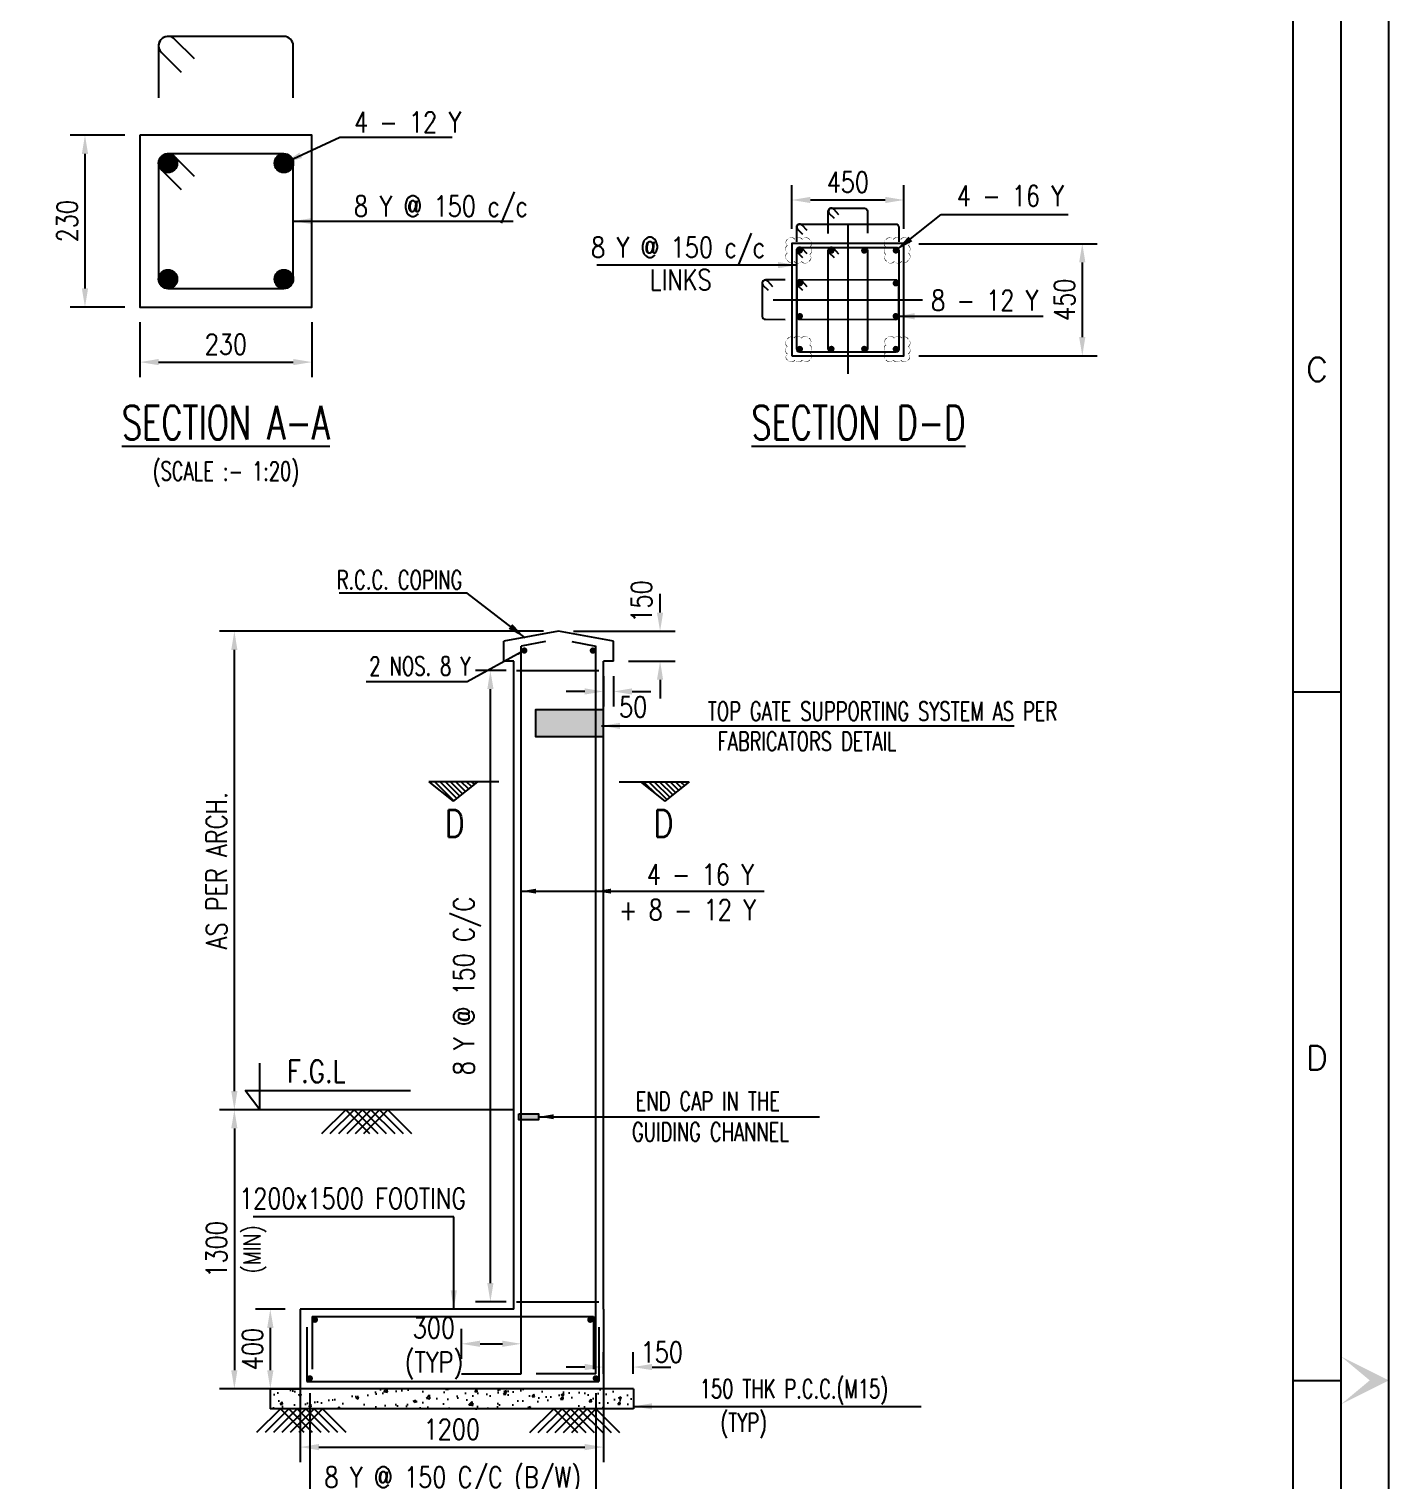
# Model space of a CAD drawing. Extents: x -69352 to 1013721, y -547461 to -186867.
# Drawn here: x 727010 to 745199, y -311894 to -292477 of the extents above; entities that cross this region are included whole.
import ezdxf
from ezdxf.enums import TextEntityAlignment as Align
from ezdxf.lldxf.tags import DXFTag

# ---------------------------------------------------------------- set-up
doc = ezdxf.new("R2010")
doc.units = 0
doc.header["$LTSCALE"] = 500
doc.header["$MEASUREMENT"] = 0
doc.header["$PDMODE"] = 35
doc.header["$PDSIZE"] = -15
doc.layers.get('DEFPOINTS').update_dxf_attribs({"color": 4})
for name, color, linetype in [('COLUMN', 1, 'Continuous'), ('FOOTING', 4, 'Continuous'), ('NO. SECTION', 1, 'Continuous'), ('PCC', 7, 'Continuous'), ('PNA', 10, 'Continuous'), ('S-COLUMN', 1, 'Continuous'), ('S-CONCRET LINE', 4, 'Continuous'), ('S-DIM-1', 5, 'Continuous'), ('S-DIMANTION', 5, 'Continuous'), ('S-LEVEL SECTION', 3, 'Continuous'), ('S-LEVLE PLAN', 3, 'Continuous'), ('S-PCC', 9, 'Continuous'), ('S-REINFORCEMENT', 6, 'Continuous'), ('S-RETAINING WALL', 6, 'Continuous'), ('S-STIRUPS)', 3, 'Continuous'), ('S-TEXT', 2, 'Continuous'), ('S-TEXT-1 @ 1', 4, 'Continuous'), ('S-TITIL', 6, 'Continuous'), ('ST', 6, 'Continuous'), ('TEXT NORMAL', 4, 'Continuous')]:
    doc.layers.add(name, color=color, linetype=linetype)
doc.styles.add('ROMANS', font='simplex.shx', dxfattribs={"width": 0.8, "height": 275})
tags = doc.linetypes.add('CENTER', pattern=[2, 1.25, -0.25, 0.25, -0.25]).pattern_tags.tags
tags[10:11] = [DXFTag(74, 4), DXFTag(75, 0), DXFTag(340, '0'), DXFTag(46, 1.0), DXFTag(50, 0.0), DXFTag(44, 0.0), DXFTag(45, 0.0)]
tags[8:9] = [DXFTag(74, 4), DXFTag(75, 0), DXFTag(340, '0'), DXFTag(46, 1.0), DXFTag(50, 0.0), DXFTag(44, 0.0), DXFTag(45, 0.0)]
tags[6:7] = [DXFTag(74, 4), DXFTag(75, 0), DXFTag(340, '0'), DXFTag(46, 1.0), DXFTag(50, 0.0), DXFTag(44, 0.0), DXFTag(45, 0.0)]
tags[4:5] = [DXFTag(74, 4), DXFTag(75, 0), DXFTag(340, '0'), DXFTag(46, 1.0), DXFTag(50, 0.0), DXFTag(44, 0.0), DXFTag(45, 0.0)]
tags = doc.linetypes.add('HIDDEN', pattern=[0.375, 0.25, -0.125]).pattern_tags.tags
tags[6:7] = [DXFTag(74, 4), DXFTag(75, 0), DXFTag(340, '0'), DXFTag(46, 1.0), DXFTag(50, 0.0), DXFTag(44, 0.0), DXFTag(45, 0.0)]
tags[4:5] = [DXFTag(74, 4), DXFTag(75, 0), DXFTag(340, '0'), DXFTag(46, 1.0), DXFTag(50, 0.0), DXFTag(44, 0.0), DXFTag(45, 0.0)]
doc.dimstyles.new('3-100', dxfattribs={"dimtxt": 250, "dimasz": 250, "dimexe": 150, "dimexo": 60, "dimgap": 75, "dimtad": 1, "dimdec": 0, "dimlfac": 0.333333, "dimzin": 0, "dimdsep": 46, "dimtxsty": 'ROMANS', "dimcen": -300, "dimclrd": 5, "dimclre": 5, "dimclrt": 4, "dimadec": 0, "dimazin": 0, "dimtfac": 1, "dimtdec": 0, "dimtix": 1, "dimtofl": 0, "dimtmove": 2, "dimatfit": 3, "dimfxl": 0, "dimtolj": 1, "dimtzin": 0, "dimarcsym": 0})
doc.dimstyles.new('dim10', dxfattribs={"dimtxt": 250, "dimasz": 250, "dimexe": 200, "dimexo": 200, "dimgap": 100, "dimtad": 1, "dimdec": 0, "dimlfac": 0.1, "dimzin": 0, "dimdsep": 46, "dimtxsty": 'ROMANS', "dimcen": 0, "dimclrd": 5, "dimclre": 5, "dimclrt": 4, "dimadec": 0, "dimazin": 0, "dimtfac": 1, "dimtdec": 0, "dimtix": 1, "dimtofl": 0, "dimtmove": 2, "dimatfit": 3, "dimfxl": 0, "dimtolj": 1, "dimtzin": 0, "dimlwd": -1, "dimlwe": -1, "dimarcsym": 0})
doc.dimstyles.new('dim100', dxfattribs={"dimtxt": 250, "dimasz": 250, "dimexe": 200, "dimexo": 200, "dimgap": 100, "dimtad": 1, "dimdec": 0, "dimzin": 0, "dimdsep": 46, "dimtxsty": 'ROMANS', "dimcen": 0, "dimclrd": 5, "dimclre": 5, "dimclrt": 4, "dimadec": 0, "dimazin": 0, "dimtfac": 1, "dimtdec": 0, "dimtix": 1, "dimtofl": 0, "dimtmove": 2, "dimatfit": 3, "dimfxl": 0, "dimtolj": 1, "dimtzin": 0, "dimlwd": -1, "dimlwe": -1, "dimarcsym": 0})
doc.dimstyles.new('dim25', dxfattribs={"dimtxt": 250, "dimasz": 250, "dimexe": 200, "dimexo": 200, "dimgap": 100, "dimtad": 1, "dimdec": 0, "dimlfac": 0.25, "dimzin": 0, "dimdsep": 46, "dimtxsty": 'ROMANS', "dimcen": 0, "dimclrd": 5, "dimclre": 5, "dimclrt": 4, "dimadec": 0, "dimazin": 0, "dimtfac": 1, "dimtdec": 0, "dimtix": 1, "dimtofl": 0, "dimtmove": 2, "dimatfit": 3, "dimfxl": 0, "dimtolj": 1, "dimtzin": 0, "dimlwd": -1, "dimlwe": -1, "dimarcsym": 0})
doc.dimstyles.new('dim33.33', dxfattribs={"dimtxt": 250, "dimasz": 250, "dimexe": 200, "dimexo": 200, "dimgap": 100, "dimtad": 1, "dimdec": 0, "dimlfac": 0.333331, "dimzin": 0, "dimdsep": 46, "dimtxsty": 'ROMANS', "dimcen": 0, "dimclrd": 5, "dimclre": 5, "dimclrt": 4, "dimadec": 0, "dimazin": 0, "dimtfac": 1, "dimtdec": 0, "dimtix": 1, "dimtofl": 0, "dimtmove": 2, "dimatfit": 3, "dimfxl": 0, "dimtolj": 1, "dimtzin": 0, "dimlwd": -1, "dimlwe": -1, "dimarcsym": 0})
doc.dimstyles.new('INT1', dxfattribs={"dimtxt": 250, "dimasz": 250, "dimexe": 150, "dimexo": 60, "dimgap": 75, "dimtad": 1, "dimdec": 0, "dimzin": 0, "dimdsep": 46, "dimtxsty": 'ROMANS', "dimcen": -250, "dimclrd": 5, "dimclre": 5, "dimclrt": 4, "dimadec": 0, "dimazin": 0, "dimtfac": 1, "dimtdec": 0, "dimtix": 1, "dimtofl": 0, "dimtmove": 2, "dimatfit": 3, "dimfxl": 0, "dimtolj": 1, "dimtzin": 0, "dimarcsym": 0})

# ---------------------------------------------------------------- blocks, each defined once
blk = doc.blocks.new('FOLDER')
at = {"layer": 'PNA'}
for points in [[(-1250, 2500), (0, 0), (0, 1000)], [(1250, 2500), (0, 0), (0, 1000)]]:
    blk.add_solid(points, dxfattribs=at)
blk = doc.blocks.new('SHEET')
at = {"elevation": -8, "flags": 128}
blk.add_lwpolyline([(674017, -125881), (763101, -125881), (763101, -63214), (674017, -63214)], close=True, dxfattribs=at)
at = {"layer": 'PNA'}
for p, q in [((762042, -86820, -8), (762572, -86820, -8)), ((762042, -94421, -8), (762572, -94421, -8))]:
    blk.add_line(p, q, dxfattribs=at)
at = {"layer": 'PNA', "color": 1, "elevation": -8}
for points in [[(675076, -125351), (762572, -125351), (762572, -63743), (675076, -63743)], [(676135, -124822), (762042, -124822), (762042, -64273), (676135, -64273)]]:
    blk.add_lwpolyline(points, close=True, dxfattribs=at)
at = {"layer": 'PNA', "xscale": 0.2118545526379952, "yscale": 0.2118545526379952, "zscale": 0.2118545526379952, "rotation": 90}
blk.add_blockref('FOLDER', (763101, -94421, -8), dxfattribs=at)
at = {"layer": 'PNA', "style": 'ROMANS'}
for s, p in [('C', (762307, -83260, -8)), ('D', (762307, -90861, -8))]:
    blk.add_text(s, height=265, dxfattribs=at).set_placement(p, align=Align.MIDDLE)
blk = doc.blocks.new('*D303')
at = {"layer": 'DEFPOINTS', "color": 0}
for p in [(728493, -293896), (727758, -296196), (728493, -296196)]:
    blk.add_point(p, dxfattribs=at)
at = {"layer": 'S-DIM-1', "color": 5}
for p, q in [((728293, -293896), (727558, -293896)), ((727758, -294146), (727758, -295946)), ((728293, -296196), (727558, -296196))]:
    blk.add_line(p, q, dxfattribs=at)
for points in [[(727800, -294146), (727716, -294146), (727758, -293896)], [(727716, -295946), (727800, -295946), (727758, -296196)]]:
    blk.add_solid(points, dxfattribs=at)
at = {"layer": 'S-DIM-1', "color": 4, "insert": (727520, -295046), "char_height": 275, "attachment_point": 5, "rotation": 90, "style": 'ROMANS'}
blk.add_mtext('\\A1;230', dxfattribs=at)
blk = doc.blocks.new('*D304')
at = {"layer": 'DEFPOINTS', "color": 0}
for p in [(728493, -296196), (730793, -296196), (730793, -296931)]:
    blk.add_point(p, dxfattribs=at)
at = {"layer": 'S-DIM-1', "color": 5}
for p, q in [((728493, -296396), (728493, -297131)), ((730793, -296396), (730793, -297131)), ((728743, -296931), (730543, -296931))]:
    blk.add_line(p, q, dxfattribs=at)
for points in [[(728743, -296889), (728743, -296972), (728493, -296931)], [(730543, -296972), (730543, -296889), (730793, -296931)]]:
    blk.add_solid(points, dxfattribs=at)
at = {"layer": 'S-DIM-1', "color": 4, "insert": (729643, -296693), "char_height": 275, "attachment_point": 5, "style": 'ROMANS'}
blk.add_mtext('\\A1;230', dxfattribs=at)
blk = doc.blocks.new('*D337')
at = {"layer": 'DEFPOINTS', "color": 0}
for p in [(730637, -309597), (730237, -310663), (730637, -310663)]:
    blk.add_point(p, dxfattribs=at)
at = {"layer": 'S-DIMANTION', "color": 5, "ltscale": 0.3}
for p, q in [((730437, -309597), (730037, -309597)), ((730237, -309847), (730237, -310413)), ((730437, -310663), (730037, -310663))]:
    blk.add_line(p, q, dxfattribs=at)
at = {"layer": 'S-DIMANTION', "color": 5}
for points in [[(730279, -309847), (730195, -309847), (730237, -309597)], [(730195, -310413), (730279, -310413), (730237, -310663)]]:
    blk.add_solid(points, dxfattribs=at)
at = {"layer": 'S-DIMANTION', "color": 4, "insert": (729999, -310130), "char_height": 275, "attachment_point": 5, "rotation": 90, "style": 'ROMANS'}
blk.add_mtext('\\A1;400', dxfattribs=at)
blk = doc.blocks.new('*D338')
at = {"layer": 'DEFPOINTS', "color": 0}
for p in [(735092, -310371), (734692, -310663), (735092, -310663)]:
    blk.add_point(p, dxfattribs=at)
at = {"layer": 'S-DIM-1', "color": 5}
for p, q in [((734692, -310463), (734692, -310171)), ((735092, -310463), (735092, -310171)), ((734442, -310371), (734192, -310371)), ((735342, -310371), (735592, -310371))]:
    blk.add_line(p, q, dxfattribs=at)
for points in [[(734442, -310412), (734442, -310329), (734692, -310371)], [(735342, -310329), (735342, -310412), (735092, -310371)]]:
    blk.add_solid(points, dxfattribs=at)
at = {"layer": 'S-DIM-1', "color": 4, "insert": (735473, -310173), "char_height": 275, "attachment_point": 5, "style": 'ROMANS'}
blk.add_mtext('\\A1;150', dxfattribs=at)
blk = doc.blocks.new('*D339')
at = {"layer": 'DEFPOINTS', "color": 0}
for p in [(730765, -310522), (734589, -310522), (734589, -312119)]:
    blk.add_point(p, dxfattribs=at)
at = {"layer": 'S-DIMANTION', "color": 5, "ltscale": 0.3}
for p, q in [((730765, -310722), (730765, -312319)), ((734589, -310722), (734589, -312319)), ((731015, -312119), (734339, -312119))]:
    blk.add_line(p, q, dxfattribs=at)
at = {"layer": 'S-DIMANTION', "color": 5}
for points in [[(731015, -312077), (731015, -312160), (730765, -312119)], [(734339, -312160), (734339, -312077), (734589, -312119)]]:
    blk.add_solid(points, dxfattribs=at)
at = {"layer": 'S-DIMANTION', "color": 4, "insert": (732677, -312119), "char_height": 275, "attachment_point": 5, "style": 'ROMANS'}
blk.add_mtext('\\A1;{\\W0.8;8 Y @ 150 C/C (B/W)\\P{\\W0.8;(T & B.) (TYP)}}', dxfattribs=at)
blk = doc.blocks.new('*D340')
at = {"layer": 'DEFPOINTS', "color": 0}
for p in [(733592, -310060), (732792, -310463), (733592, -310463)]:
    blk.add_point(p, dxfattribs=at)
at = {"layer": 'S-DIMANTION', "color": 5, "ltscale": 0.3}
for p, q in [((732792, -310263), (732792, -309860)), ((733592, -310263), (733592, -309860)), ((733042, -310060), (733342, -310060))]:
    blk.add_line(p, q, dxfattribs=at)
at = {"layer": 'S-DIMANTION', "color": 5}
for points in [[(733042, -310018), (733042, -310101), (732792, -310060)], [(733342, -310101), (733342, -310018), (733592, -310060)]]:
    blk.add_solid(points, dxfattribs=at)
at = {"layer": 'S-DIMANTION', "color": 4, "insert": (732425, -310122), "char_height": 275, "attachment_point": 5, "style": 'ROMANS'}
blk.add_mtext('\\A1;300\\P(TYP)', dxfattribs=at)
blk = doc.blocks.new('*D341')
at = {"layer": 'DEFPOINTS', "color": 0}
for p in [(733180, -301054), (733592, -301054), (733592, -309497)]:
    blk.add_point(p, dxfattribs=at)
at = {"layer": 'S-DIM-1', "color": 5}
for p, q in [((733392, -301054), (732980, -301054)), ((733180, -309247), (733180, -301304)), ((733392, -309497), (732980, -309497))]:
    blk.add_line(p, q, dxfattribs=at)
for points in [[(733222, -301304), (733139, -301304), (733180, -301054)], [(733139, -309247), (733222, -309247), (733180, -309497)]]:
    blk.add_solid(points, dxfattribs=at)
at = {"layer": 'S-DIM-1', "color": 4, "insert": (732871, -305275), "char_height": 275, "attachment_point": 5, "rotation": 90, "style": 'ROMANS'}
blk.add_mtext('\\A1;{\\W0.8;8 Y @ 150 C/C}', dxfattribs=at)
blk = doc.blocks.new('*D342')
at = {"layer": 'DEFPOINTS', "color": 0}
for p in [(729756, -300530), (734092, -300530), (730029, -306930)]:
    blk.add_point(p, dxfattribs=at)
at = {"layer": 'S-DIM-1', "color": 5}
for p, q in [((733892, -300530), (729556, -300530)), ((729756, -306680), (729756, -300780)), ((729829, -306930), (729556, -306930))]:
    blk.add_line(p, q, dxfattribs=at)
for points in [[(729797, -300780), (729714, -300780), (729756, -300530)], [(729714, -306680), (729797, -306680), (729756, -306930)]]:
    blk.add_solid(points, dxfattribs=at)
at = {"layer": 'S-DIM-1', "color": 4, "insert": (729518, -303730), "char_height": 275, "attachment_point": 5, "rotation": 90, "style": 'ROMANS'}
blk.add_mtext('\\A1;AS PER ARCH.', dxfattribs=at)
blk = doc.blocks.new('*D343')
at = {"layer": 'DEFPOINTS', "color": 0}
for p in [(730144, -306930), (729756, -310663), (730237, -310663)]:
    blk.add_point(p, dxfattribs=at)
at = {"layer": 'S-DIM-1', "color": 5}
for p, q in [((729944, -306930), (729556, -306930)), ((729756, -307180), (729756, -310413)), ((730037, -310663), (729556, -310663))]:
    blk.add_line(p, q, dxfattribs=at)
for points in [[(729797, -307180), (729714, -307180), (729756, -306930)], [(729714, -310413), (729797, -310413), (729756, -310663)]]:
    blk.add_solid(points, dxfattribs=at)
at = {"layer": 'S-DIM-1', "color": 4, "char_height": 275, "attachment_point": 5, "rotation": 90, "style": 'ROMANS'}
for s, insert in [('\\A1;1300{\\H0.83333x;', (729518, -308797)), ('{\\H0.83333x;(MIN)}}', (730030, -308797))]:
    blk.add_mtext(s, dxfattribs=dict(at, insert=insert))
blk = doc.blocks.new('*D344')
at = {"layer": 'DEFPOINTS', "color": 0}
for p in [(734692, -300930), (734826, -300930), (734692, -301336)]:
    blk.add_point(p, dxfattribs=at)
at = {"layer": 'S-DIM-1', "color": 5}
for p, q in [((734692, -301130), (734692, -301536)), ((734826, -301130), (734826, -301536)), ((734442, -301336), (734192, -301336)), ((735076, -301336), (735326, -301336))]:
    blk.add_line(p, q, dxfattribs=at)
for points in [[(734442, -301377), (734442, -301294), (734692, -301336)], [(735076, -301294), (735076, -301377), (734826, -301336)]]:
    blk.add_solid(points, dxfattribs=at)
at = {"layer": 'S-DIM-1', "color": 4, "insert": (735090, -301543), "char_height": 275, "attachment_point": 5, "style": 'ROMANS'}
blk.add_mtext('\\A1;50', dxfattribs=at)
blk = doc.blocks.new('*D345')
at = {"layer": 'DEFPOINTS', "color": 0}
for p in [(734092, -300530), (735450, -300530), (734826, -300930)]:
    blk.add_point(p, dxfattribs=at)
at = {"layer": 'S-DIM-1', "color": 5}
for p, q in [((735450, -300280), (735450, -300030)), ((734292, -300530), (735650, -300530)), ((735026, -300930), (735650, -300930)), ((735450, -301180), (735450, -301430))]:
    blk.add_line(p, q, dxfattribs=at)
for points in [[(735408, -300280), (735491, -300280), (735450, -300530)], [(735491, -301180), (735408, -301180), (735450, -300930)]]:
    blk.add_solid(points, dxfattribs=at)
at = {"layer": 'S-DIM-1', "color": 4, "insert": (735200, -300132), "char_height": 275, "attachment_point": 5, "rotation": 90, "style": 'ROMANS'}
blk.add_mtext('\\A1;150', dxfattribs=at)
blk = doc.blocks.new('*D346')
at = {"layer": 'DEFPOINTS', "color": 0}
for p in [(730637, -309597), (734692, -309597), (734692, -311441)]:
    blk.add_point(p, dxfattribs=at)
at = {"layer": 'ST', "color": 5, "linetype": 'ByBlock', "ltscale": 2000}
for p, q in [((730637, -309797), (730637, -311641)), ((734692, -309797), (734692, -311641)), ((730887, -311441), (734442, -311441))]:
    blk.add_line(p, q, dxfattribs=at)
at = {"layer": 'ST', "color": 5}
for points in [[(730887, -311400), (730887, -311483), (730637, -311441)], [(734442, -311483), (734442, -311400), (734692, -311441)]]:
    blk.add_solid(points, dxfattribs=at)
at = {"layer": 'ST', "color": 4, "lineweight": -2, "insert": (732665, -311204), "char_height": 275, "attachment_point": 5, "style": 'ROMANS'}
blk.add_mtext('\\A1;{1200}', dxfattribs=at)
blk = doc.blocks.new('*D347')
at = {"layer": 'DEFPOINTS', "color": 0}
for p in [(737211, -294763), (737211, -295347), (738711, -295347)]:
    blk.add_point(p, dxfattribs=at)
at = {"layer": 'S-DIM-1', "color": 5}
for p, q in [((737211, -295147), (737211, -294563)), ((738711, -295147), (738711, -294563)), ((738461, -294763), (737461, -294763))]:
    blk.add_line(p, q, dxfattribs=at)
for points in [[(737461, -294721), (737461, -294804), (737211, -294763)], [(738461, -294804), (738461, -294721), (738711, -294763)]]:
    blk.add_solid(points, dxfattribs=at)
at = {"layer": 'S-DIM-1', "color": 4, "insert": (737961, -294525), "char_height": 275, "attachment_point": 5, "style": 'ROMANS'}
blk.add_mtext('\\A1;450', dxfattribs=at)
blk = doc.blocks.new('*D348')
at = {"layer": 'DEFPOINTS', "color": 0}
for p in [(738711, -295347), (738711, -296847), (741097, -296847)]:
    blk.add_point(p, dxfattribs=at)
at = {"layer": 'S-DIM-1', "color": 5}
for p, q in [((738911, -295347), (741297, -295347)), ((741097, -295597), (741097, -296597)), ((738911, -296847), (741297, -296847))]:
    blk.add_line(p, q, dxfattribs=at)
for points in [[(741138, -295597), (741055, -295597), (741097, -295347)], [(741055, -296597), (741138, -296597), (741097, -296847)]]:
    blk.add_solid(points, dxfattribs=at)
at = {"layer": 'S-DIM-1', "color": 4, "insert": (740859, -296097), "char_height": 275, "attachment_point": 5, "rotation": 90, "style": 'ROMANS'}
blk.add_mtext('\\A1;450', dxfattribs=at)

msp = doc.modelspace()

# ---------------------------------------------------------------- hatches: boundary and pattern name
at = {"ltscale": 100}
h = msp.add_hatch(color=8, dxfattribs=at)
h.dxf.hatch_style = 1
h.paths.add_polyline_path([(734692.377, -301580.627), (733785.711, -301580.627), (733785.711, -301937.96), (734692.377, -301937.96)])
h = msp.add_hatch(color=8, dxfattribs=at)
h.dxf.hatch_style = 1
h.paths.add_polyline_path([(733825.711, -306983.293), (733559.044, -306983.293), (733559.044, -307063.293), (733825.711, -307063.293)])
at = {"layer": 'NO. SECTION', "ltscale": 5}
h = msp.add_hatch(dxfattribs=at)
h.set_pattern_fill('ANSI31', color=256, scale=400, angle=90, style=0)
h.set_pattern_definition([(135, (83249.62, -187928.576), (-35.355339, -35.355339), [])])
h.paths.add_polyline_path([(732355.077, -302542.83), (732682.101, -302804.261), (733009.125, -302542.83)])
h = msp.add_hatch(dxfattribs=at)
h.set_pattern_fill('ANSI31', color=256, scale=400, angle=90, style=0)
h.set_pattern_definition([(135, (83002.403, -187928.576), (-35.355339, -35.355339), [])])
h.paths.add_polyline_path([(735186.12, -302542.83), (735513.145, -302804.261), (735840.169, -302542.83)])
at = {"layer": 'PCC', "linetype": 'HIDDEN'}
h = msp.add_hatch(dxfattribs=at)
h.set_pattern_fill('AR-CONC', color=9, scale=53.333333, style=0)
h.set_pattern_definition([(50, (437109.18, -285998.04), (382.53876, -33.4678), [40, -440]), (355, (437109.18, -285998.04), (-74.0007, 401.16914), [32, -352]), (100.4514, (437141.05, -286000.83), (308.53834, 367.7011), [33.99477, -373.94246]), (46.1842, (437109.18, -285891.37), (569.1952, -88.2768), [60, -660]), (96.6356, (437156.6, -285898.73), (498.4868, 519.5295), [50.9922, -560.9136]), (351.1842, (437109.2, -285891.4), (498.4864, 519.5299), [48, -528]), (21, (437162.5, -285918.04), (318.35043, -214.73008), [40, -440]), (326, (437162.5, -285918.04), (129.7682, 386.7467), [32, -352]), (71.4514, (437189.04, -285935.93), (448.11874, 172.01626), [33.99477, -373.94246]), (37.5, (437109.18, -285998.04), (6.485256, 177.54339), [0, -347.73333, 0, -357.33333, 0, -353.33333]), (7.5, (437109.18, -285998.04), (140.30375, 210.35291), [0, -203.73333, 0, -339.73333, 0, -134.66667]), (327.5, (436990.24, -285998.04), (284.7053, -12.029265), [0, -133.33333, 0, -416, 0, -552]), (317.5, (436936.9, -285998.04), (311.03262, 53.38932), [0, -173.33333, 0, -276.26667, 0, -392])])
h.paths.add_polyline_path([(730236.914, -310929.96), (730236.914, -310663.293), (735092.377, -310663.293), (735092.377, -310929.96)])

# ---------------------------------------------------------------- linework, layer by layer
at = {"ltscale": 0.3}
for points in [[(737153.043, -295290.416, 0, 10, -0.52056705), (737253.043, -295290.416, 0, 10, -0.52056705), (737353.043, -295290.416, 0, 10, -0.52056705), (737450.543, -295292.916, 0, 10, -0.52056705), (737450.543, -295392.916, 0, 10, -0.52056705), (737450.543, -295492.916, 0, 10, -0.52056705), (737440.043, -295582.416, 0, 10, -0.52056705), (737340.043, -295582.416, 0, 10, -0.52056705), (737240.043, -295582.416, 0, 10, -0.52056705), (737153.043, -295569.416, 0, 10, -0.52056705), (737153.043, -295469.416, 0, 10, -0.52056705), (737153.043, -295369.416, 0, 10, -0.52056705)], [(738768.939, -295290.416, 0, 10, 0.52056705), (738668.939, -295290.416, 0, 10, 0.52056705), (738568.939, -295290.416, 0, 10, 0.52056705), (738471.439, -295292.916, 0, 10, 0.52056705), (738471.439, -295392.916, 0, 10, 0.52056705), (738471.439, -295492.916, 0, 10, 0.52056705), (738481.939, -295582.416, 0, 10, 0.52056705), (738581.939, -295582.416, 0, 10, 0.52056705), (738681.939, -295582.416, 0, 10, 0.52056705), (738768.939, -295569.416, 0, 10, 0.52056705), (738768.939, -295469.416, 0, 10, 0.52056705), (738768.939, -295369.416, 0, 10, 0.52056705)], [(737153.043, -296902.75, 0, 10, 0.52056705), (737253.043, -296902.75, 0, 10, 0.52056705), (737353.043, -296902.75, 0, 10, 0.52056705), (737450.543, -296900.25, 0, 10, 0.52056705), (737450.543, -296800.25, 0, 10, 0.52056705), (737450.543, -296700.25, 0, 10, 0.52056705), (737440.043, -296610.75, 0, 10, 0.52056705), (737340.043, -296610.75, 0, 10, 0.52056705), (737240.043, -296610.75, 0, 10, 0.52056705), (737153.043, -296623.75, 0, 10, 0.52056705), (737153.043, -296723.75, 0, 10, 0.52056705), (737153.043, -296823.75, 0, 10, 0.52056705)], [(738768.939, -296902.75, 0, 10, -0.52056705), (738668.939, -296902.75, 0, 10, -0.52056705), (738568.939, -296902.75, 0, 10, -0.52056705), (738471.439, -296900.25, 0, 10, -0.52056705), (738471.439, -296800.25, 0, 10, -0.52056705), (738471.439, -296700.25, 0, 10, -0.52056705), (738481.939, -296610.75, 0, 10, -0.52056705), (738581.939, -296610.75, 0, 10, -0.52056705), (738681.939, -296610.75, 0, 10, -0.52056705), (738768.939, -296623.75, 0, 10, -0.52056705), (738768.939, -296723.75, 0, 10, -0.52056705), (738768.939, -296823.75, 0, 10, -0.52056705)]]:
    msp.add_lwpolyline(points, format="xyseb", close=True, dxfattribs=at)
at = {"color": 8, "ltscale": 100}
for points in [[(734692.377, -301582.349), (733785.711, -301582.349), (733785.711, -301939.682), (734692.377, -301939.682)], [(733559.044, -306983.293), (733825.711, -306983.293), (733825.711, -307063.293), (733559.044, -307063.293)]]:
    msp.add_lwpolyline(points, close=True, dxfattribs=at)
at = {"layer": 'COLUMN', "linetype": 'Continuous'}
msp.add_lwpolyline([(737210.991, -296846.583), (738710.991, -296846.583), (738710.991, -295346.583), (737210.991, -295346.583)], close=True, dxfattribs=at)
at = {"layer": 'FOOTING', "color": 4, "linetype": 'Continuous'}
for p, q in [((734092.377, -300529.96), (733359.044, -300663.293)), ((734825.711, -300663.293), (734092.377, -300529.96)), ((733359.044, -300929.96), (733359.044, -300663.293)), ((734825.711, -300929.96), (734825.711, -300663.293)), ((733492.377, -300929.96), (733359.044, -300929.96)), ((733492.377, -309596.627), (733492.377, -300929.96)), ((734692.377, -309596.627), (734692.377, -300929.96)), ((734825.711, -300929.96), (734692.377, -300929.96)), ((730636.914, -309596.627), (730636.914, -310663.293)), ((733492.377, -309596.627), (730636.914, -309596.627)), ((734692.377, -309596.627), (734692.377, -310663.293)), ((735092.377, -310663.293), (735092.377, -310929.96))]:
    msp.add_line(p, q, dxfattribs=at)
at = {"layer": 'NO. SECTION', "ltscale": 5}
for p, q in [((732355.077, -302542.83), (732682.101, -302804.261)), ((733293.729, -302542.83), (732355.077, -302542.83)), ((733009.125, -302542.83), (732682.101, -302804.261)), ((734901.516, -302542.83), (735840.169, -302542.83)), ((735186.12, -302542.83), (735513.145, -302804.261)), ((735840.169, -302542.83), (735513.145, -302804.261))]:
    msp.add_line(p, q, dxfattribs=at)
at = {"layer": 'S-COLUMN', "color": 4, "ltscale": 5}
msp.add_lwpolyline([(728492.947, -293895.583), (728492.947, -296195.583), (730792.947, -296195.583), (730792.947, -293895.583)], close=True, dxfattribs=at)
at = {"layer": 'S-CONCRET LINE', "color": 4, "linetype": 'Continuous'}
for p, q in [((735092.377, -310663.293), (730236.914, -310663.293)), ((730236.914, -310663.293), (730236.914, -310929.96)), ((735092.377, -310929.96), (730236.914, -310929.96))]:
    msp.add_line(p, q, dxfattribs=at)
at = {"layer": 'S-CONCRET LINE', "linetype": 'ByBlock', "lineweight": -2}
msp.add_lwpolyline([(730236.914, -310663.293), (730636.914, -310663.293)], dxfattribs=at)
at = {"layer": 'S-LEVLE PLAN'}
for p, q in [((730095.931, -306929.96), (730095.931, -306308.208)), ((729900.382, -306670.667), (732112.03, -306670.667)), ((730095.931, -306929.96), (729900.382, -306670.667)), ((733492.377, -306929.96), (729811.046, -306929.96))]:
    msp.add_line(p, q, dxfattribs=at)
at = {"layer": 'S-PCC'}
for points in [[(730927.062, -307248.158), (731245.26, -306929.96), (731563.459, -307248.158)], [(731039.562, -307248.158), (731357.76, -306929.96), (731675.959, -307248.158)], [(731152.062, -307248.158), (731470.26, -306929.96), (731788.459, -307248.158)], [(731264.562, -307248.158), (731582.76, -306929.96), (731900.959, -307248.158)], [(731377.062, -307248.158), (731695.26, -306929.96), (732013.459, -307248.158)], [(731489.562, -307248.158), (731807.76, -306929.96), (732125.959, -307248.158)], [(730690.409, -311248.158), (730372.211, -310929.96), (730054.013, -311248.158)], [(730802.909, -311248.158), (730484.711, -310929.96), (730166.513, -311248.158)], [(730915.409, -311248.158), (730597.211, -310929.96), (730279.013, -311248.158)], [(731027.909, -311248.158), (730709.711, -310929.96), (730391.513, -311248.158)], [(731140.409, -311248.158), (730822.211, -310929.96), (730504.013, -311248.158)], [(731252.909, -311248.158), (730934.711, -310929.96), (730616.513, -311248.158)], [(733708.625, -311248.158), (734026.823, -310929.96), (734345.021, -311248.158)], [(733821.125, -311248.158), (734139.323, -310929.96), (734457.521, -311248.158)], [(733933.625, -311248.158), (734251.823, -310929.96), (734570.021, -311248.158)], [(734046.125, -311248.158), (734364.323, -310929.96), (734682.521, -311248.158)], [(734158.625, -311248.158), (734476.823, -310929.96), (734795.021, -311248.158)], [(734271.125, -311248.158), (734589.323, -310929.96), (734907.521, -311248.158)]]:
    msp.add_lwpolyline(points, dxfattribs=at)
at = {"layer": 'S-REINFORCEMENT', "linetype": 'Continuous'}
for p, q in [((733916.496, -300667.117), (733592.377, -300731.94)), ((733592.377, -310463.293), (733592.377, -300731.94)), ((734268.259, -300667.117), (734592.377, -300731.94)), ((734592.377, -310463.293), (734592.377, -300731.94)), ((730796.238, -309696.627), (730795.93, -310397.063)), ((730796.238, -309696.627), (734558.26, -309696.627)), ((734558.26, -309696.627), (734558.567, -310397.063)), ((730723.466, -309837.997), (730723.466, -310563.293)), ((734631.032, -309837.997), (734631.032, -310563.293)), ((732792.377, -310463.293), (733592.377, -310463.293)), ((734592.377, -310463.293), (733792.377, -310463.293)), ((730723.466, -310563.293), (734631.032, -310563.293))]:
    msp.add_line(p, q, dxfattribs=at)
at = {"layer": 'S-REINFORCEMENT', "color": 8, "const_width": 125}
for points in [[(728867.946, -294208.071, -1), (728867.946, -294333.071, -1)], [(730417.948, -294208.071, 1), (730417.948, -294333.071, 1)], [(728867.946, -295883.095, 1), (728867.946, -295758.095, 1)], [(730417.948, -295883.095, -1), (730417.948, -295758.095, -1)]]:
    msp.add_lwpolyline(points, format="xyb", close=True, dxfattribs=at)
at = {"layer": 'S-REINFORCEMENT', "color": 6, "const_width": 41.625}
for points in [[(737340.22, -295438.291, 1), (737298.512, -295438.291, 1)], [(737741.561, -295460.312, -1), (737741.561, -295418.604, -1)], [(738180.422, -295460.312, -1), (738180.422, -295418.604, -1)], [(738581.762, -295438.291, -1), (738623.47, -295438.291, -1)], [(737340.22, -295877.153, 1), (737298.512, -295877.153, 1)], [(738580.929, -295877.162, -1), (738622.637, -295877.162, -1)], [(737340.22, -296316.014, 1), (737298.512, -296316.014, 1)], [(738580.929, -296316.023, -1), (738622.637, -296316.023, -1)], [(737340.22, -296754.875, -1), (737298.512, -296754.875, -1)], [(737741.561, -296733.354, 1), (737741.561, -296775.062, 1)], [(738180.422, -296733.354, 1), (738180.422, -296775.062, 1)], [(738581.762, -296754.875, 1), (738623.47, -296754.875, 1)], [(733654.94, -300788.252, -1), (733613.231, -300788.252, -1)], [(734529.815, -300788.627, 1), (734571.523, -300788.627, 1)], [(730854.286, -309738.034, -1), (730812.577, -309738.034, -1)], [(734537.405, -309738.335, -1), (734495.697, -309738.335, -1)], [(730786.028, -310521.585, -1), (730744.32, -310521.585, -1)], [(734568.469, -310521.585, 1), (734610.177, -310521.585, 1)]]:
    msp.add_lwpolyline(points, format="xyb", close=True, dxfattribs=at)
at = {"layer": 'S-REINFORCEMENT', "color": 8}
for centre in [(728867.946, -294270.571), (730417.948, -294270.571), (728867.946, -295820.595), (730417.948, -295820.595)]:
    msp.add_circle(centre, 125, dxfattribs=at)
at = {"layer": 'S-RETAINING WALL', "linetype": 'CENTER', "ltscale": 5}
for p, q in [((737960.991, -295105.167), (737960.991, -297087.999)), ((736963.317, -296096.583), (738958.665, -296096.583))]:
    msp.add_line(p, q, dxfattribs=at)
at = {"layer": 'S-STIRUPS)', "linetype": 'ByBlock', "lineweight": -2, "ltscale": 20}
for p, q in [((733527.735, -301054.06), (734632.9, -301054.06)), ((733527.735, -309496.627), (734632.9, -309496.627))]:
    msp.add_line(p, q, dxfattribs=at)
at = {"layer": 'S-STIRUPS)', "color": 8}
for points in [[(730542.947, -293395.583), (730542.948, -292700.084, 0.414213562), (730417.948, -292575.084), (728867.948, -292575.083, 0.668179418), (728779.556, -292788.469), (729044.723, -293053.638)], [(729221.5, -292876.862), (728956.334, -292611.693, 0.668179418), (728742.947, -292700.083), (728742.947, -293395.583)], [(729221.5, -294447.35), (728956.334, -294182.182, 0.668179418), (728742.947, -294270.572), (728742.947, -295820.594, 0.414213562), (728867.947, -295945.594), (730417.947, -295945.594, 0.414213562), (730542.947, -295820.594), (730542.948, -294270.573, 0.414213562), (730417.948, -294145.573), (728867.948, -294145.572, 0.668179418), (728779.556, -294358.958), (729044.723, -294624.126)]]:
    msp.add_lwpolyline(points, format="xyb", dxfattribs=at)
at = {"layer": 'S-STIRUPS)', "linetype": 'ByBlock', "lineweight": -2, "ltscale": 20}
for points in [[(737697.213, -295212.416), (737697.158, -294912.416, -0.414213562), (737738.491, -294871.083), (738182.116, -294871.458, -0.414213562), (738223.449, -294912.791), (738223.505, -295205.416)], [(737838.962, -294960.409), (737773.026, -294886.705, 0.953205963), (737707.633, -294938.076), (737777.088, -295005.817)], [(737277.713, -295320.416), (737277.658, -295125.416, -0.414213562), (737318.991, -295084.083), (738602.616, -295084.458, -0.414213562), (738643.949, -295125.791), (738644.005, -295320.416)], [(737416.768, -295172.242), (737350.831, -295098.539, 0.953205963), (737285.438, -295149.909), (737354.894, -295217.65)], [(737416.768, -295484.742), (737350.831, -295411.039, 0.953205963), (737285.438, -295462.409), (737354.894, -295530.15)], [(737838.962, -295485.909), (737773.026, -295412.205, 0.953205963), (737707.633, -295463.576), (737777.088, -295531.317)], [(737123.543, -295832.642), (736858.339, -295832.562, 0.414213562), (736817.005, -295873.896), (736817.38, -296317.521, 0.414213562), (736858.714, -296358.854), (737123.543, -296358.933)], [(736956.116, -295923.603), (736890.18, -295849.9, 0.953205963), (736824.786, -295901.27), (736894.242, -295969.011)], [(737416.768, -295923.603), (737350.831, -295849.9, 0.953205963), (737285.438, -295901.27), (737354.894, -295969.011)]]:
    msp.add_lwpolyline(points, format="xyb", dxfattribs=at)
for points in [[(737318.991, -295396.583), (738602.616, -295396.958, -0.414213562), (738643.949, -295438.291), (738644.324, -296755.25, -0.414213562), (738602.991, -296796.583), (737319.366, -296796.208, -0.414213562), (737278.033, -296754.875), (737277.658, -295437.916, -0.414213562)], [(737738.491, -295396.583), (738182.116, -295396.958, -0.414213562), (738223.449, -295438.291), (738223.824, -296755.25, -0.414213562), (738182.491, -296796.583), (737738.866, -296796.208, -0.414213562), (737697.533, -296754.875), (737697.158, -295437.916, -0.414213562)], [(737277.657, -295873.896), (737278.032, -296317.521, 0.414213562), (737319.366, -296358.854), (738602.991, -296359.238, 0.414213562), (738644.324, -296317.905), (738643.949, -295874.28, 0.414213562), (738602.616, -295832.947), (737318.991, -295832.562, 0.414213562)]]:
    msp.add_lwpolyline(points, format="xyb", close=True, dxfattribs=at)

# ---------------------------------------------------------------- block references
at = {"xscale": 1.211507295708977, "yscale": 1.211507295708977, "zscale": 1.211507295708977}
msp.add_blockref('SHEET', (-179304.157, -196157.673, 9.11), dxfattribs=at)

# ---------------------------------------------------------------- texts
at = {"layer": 'NO. SECTION', "style": 'ROMANS', "width": 0.8}
for p in [(732701.478, -303100.542), (735493.768, -303100.542)]:
    msp.add_text('D', height=366.667, dxfattribs=at).set_placement(p, align=Align.MIDDLE_CENTER)
at = {"layer": 'S-LEVEL SECTION', "linetype": 'ByBlock', "lineweight": -2, "style": 'ROMANS', "width": 0.8}
msp.add_text('F.G.L', height=300, dxfattribs=at).set_placement((730854.186, -306566.238, -143.986), align=Align.CENTER)
at = {"layer": 'S-TEXT', "style": 'ROMANS', "width": 0.7}
msp.add_text('(SCALE :- 1:20)', height=250, dxfattribs=at).set_placement((729642.947, -298388.822), align=Align.MIDDLE_CENTER)
at = {"layer": 'S-TEXT-1 @ 1', "style": 'ROMANS', "width": 0.8}
for s, p in [('4 - 12 Y', (731355.96, -293720.969)), ('8 Y @ 150 c/c', (731355.96, -294845.584))]:
    msp.add_text(s, height=275, dxfattribs=at).set_placement(p, align=Align.MIDDLE_LEFT)
for s, p in [('4 - 16 Y', (740135.516, -294706.916)), ('8 Y @ 150 c/c', (735691.509, -295395.913)), ('LINKS', (735724.5, -295831.109)), ('8 - 12 Y', (739791.861, -296105.416)), ('1200x1500 FOOTING', (731337.459, -308117.025))]:
    msp.add_text(s, height=275, dxfattribs=at).set_placement(p, align=Align.MIDDLE_CENTER)
for s, p in [('4 - 16 Y', (735986.997, -303921.098, -143.986)), ('+ 8 - 12 Y', (735815.997, -304394.098, -143.986))]:
    msp.add_text(s, height=275, dxfattribs=at).set_placement(p, align=Align.CENTER)
at = {"layer": 'S-TITIL', "style": 'ROMANS', "width": 0.7}
msp.add_text('%%USECTION A-A', height=450, dxfattribs=at).set_placement((729642.947, -297738.822), align=Align.MIDDLE_CENTER)
at = {"layer": 'S-TITIL', "color": 6, "style": 'ROMANS', "width": 0.7}
msp.add_text('%%USECTION D-D', height=450, dxfattribs=at).set_placement((738103, -297738.822), align=Align.MIDDLE_CENTER)
at = {"layer": 'TEXT NORMAL', "style": 'ROMANS', "width": 0.7}
for s, p in [('R.C.C. COPING', (731964.783, -299969.696, -143.986)), ('2 NOS. 8 Y', (732236.483, -301120.818, -143.986)), ('TOP GATE SUPPORTING SYSTEM AS PER', (738424.292, -301725.026, -143.986)), ('FABRICATORS DETAIL', (737415.394, -302126.303, -143.986)), ('END CAP IN THE', (736087.671, -306938.041, -143.986)), ('GUIDING CHANNEL', (736123.423, -307350.948, -143.986))]:
    msp.add_text(s, height=250, dxfattribs=at).set_placement(p, align=Align.CENTER)
for s, p in [('150 THK P.C.C.(M15)', (735979.929, -310786.266)), ('(TYP)', (736256.008, -311237.339))]:
    msp.add_text(s, height=250, dxfattribs=at).set_placement(p)

# ---------------------------------------------------------------- dimensions: what is measured, and where the dimension line sits
at = {"layer": 'S-DIM-1'}
for base, p1, p2, angle, picture, middle in [((727757.858, -296195.583), (728492.947, -293895.583), (728492.947, -296195.583), 90, '*D303', (727520.358, -295045.583)), ((730792.947, -296930.672), (728492.947, -296195.583), (730792.947, -296195.583), 180, '*D304', (729642.947, -296693.172))]:
    dim = msp.add_linear_dim(base=base, p1=p1, p2=p2, angle=angle, dimstyle='dim10', dxfattribs=at)
    dim.commit()
    dim.dimension.update_dxf_attribs({"geometry": picture, "text_midpoint": middle})
dim = msp.add_linear_dim(base=(737210.991, -294762.669), p1=(738710.991, -295346.583), p2=(737210.991, -295346.583), text='450', dimstyle='dim33.33', dxfattribs=at)
dim.commit()
dim.dimension.update_dxf_attribs({"geometry": '*D347', "text_midpoint": (737960.991, -294525.169)})
for base, p1, p2, text, picture, middle in [((741096.592, -296846.583), (738710.991, -295346.583), (738710.991, -296846.583), '450', '*D348', (740859.092, -296096.583)), ((729755.525, -300529.96), (730028.707, -306929.96), (734092.377, -300529.96), 'AS PER ARCH.', '*D342', (729518.025, -303729.96)), ((733180.477, -301054.06), (733592.377, -309496.627), (733592.377, -301054.06), '{\\W0.8;8 Y @ 150 C/C}', '*D341', (732870.953, -305275.343)), ((729755.525, -310663.293), (730143.915, -306929.96), (730236.914, -310663.293), '1300{\\H0.83333x;\\X{\\H0.83333x;(MIN)}}', '*D343', (729755.525, -308796.627))]:
    dim = msp.add_linear_dim(base=base, p1=p1, p2=p2, angle=90, text=text, dimstyle='dim33.33', dxfattribs=at)
    dim.commit()
    dim.dimension.update_dxf_attribs({"geometry": picture, "text_midpoint": middle})
dim = msp.add_linear_dim(base=(735449.627, -300529.96), p1=(734825.711, -300929.96), p2=(734092.377, -300529.96), angle=90, text='150', dimstyle='dim33.33', dxfattribs=at)
dim.commit()
dim.dimension.update_dxf_attribs({"geometry": '*D345', "text_midpoint": (735199.627, -300131.697), "dimtype": 160})
for base, p1, p2, text, picture, middle in [((734692.377, -301335.697), (734825.711, -300929.96), (734692.377, -300929.96), '50', '*D344', (735090.418, -301543.197)), ((735092.377, -310370.56), (734692.377, -310663.293), (735092.377, -310663.293), '150', '*D338', (735472.85, -310173.015))]:
    dim = msp.add_linear_dim(base=base, p1=p1, p2=p2, text=text, dimstyle='dim33.33', dxfattribs=at)
    dim.commit()
    dim.dimension.update_dxf_attribs({"geometry": picture, "text_midpoint": middle, "dimtype": 160})
at = {"layer": 'S-DIMANTION', "ltscale": 0.3}
dim = msp.add_linear_dim(base=(730236.914, -310663.293), p1=(730636.914, -309596.627), p2=(730636.914, -310663.293), angle=90, text='400', dimstyle='dim33.33', dxfattribs=at)
dim.commit()
dim.dimension.update_dxf_attribs({"geometry": '*D337', "text_midpoint": (729999.414, -310129.96)})
for base, p1, p2, text, picture, middle in [((733592.377, -310059.683), (732791.577, -310463.293), (733592.377, -310463.293), '300\\P(TYP)', '*D340', (732424.85, -310122.197)), ((734589.323, -312118.515), (730765.174, -310521.585), (734589.323, -310521.585), '{\\W0.8;8 Y @ 150 C/C (B/W)\\X{\\W0.8;(T & B.) (TYP)}}', '*D339', (732677.249, -312118.515))]:
    dim = msp.add_linear_dim(base=base, p1=p1, p2=p2, text=text, dimstyle='dim33.33', dxfattribs=at)
    dim.commit()
    dim.dimension.update_dxf_attribs({"geometry": picture, "text_midpoint": middle, "dimtype": 160})
at = {"layer": 'ST', "linetype": 'ByBlock', "lineweight": -2, "ltscale": 2000}
dim = msp.add_linear_dim(base=(734692.377, -311441.406), p1=(730636.914, -309596.627), p2=(734692.377, -309596.627), text='{1200}', dimstyle='dim100', dxfattribs=at)
dim.commit()
dim.dimension.update_dxf_attribs({"geometry": '*D346', "text_midpoint": (732664.646, -311203.906)})

# ---------------------------------------------------------------- leaders
at = {"layer": 'S-CONCRET LINE', "linetype": 'ByBlock', "lineweight": -2, "ltscale": 20}
for points, override in [([(738602.616, -295438.291), (739208.129, -294959.029), (740906.747, -294959.029)], {"dimgap": 100, "dimtad": 0}), ([(738602.991, -296317.905), (740574.888, -296317.905)], {"dimtad": 0}), ([(734665.834, -301795.896), (740186.35, -301795.896)], {"dimgap": 100, "dimtad": 0}), ([(733825.711, -307023.293), (737581.211, -307023.293)], {"dimasz": 200, "dimgap": 100, "dimtad": 0}), ([(732690.635, -309596.627), (732690.635, -308360.64), (730008.35, -308360.64)], {"dimgap": 100, "dimtad": 0})]:
    msp.add_leader(points, dimstyle='dim100', override=override, dxfattribs=at)
at = {"layer": 'S-DIM-1'}
for points, override in [([(730417.948, -294270.571), (731165.105, -293920.969), (732669.543, -293920.969)], {"dimgap": 100, "dimtad": 0}), ([(730542.947, -295045.584), (733484.518, -295045.584)], {"dimtad": 0})]:
    msp.add_leader(points, dimstyle='dim100', override=override, dxfattribs=at)
at = {"layer": 'S-DIMANTION'}
for points, override in [([(733645.99, -300619.237), (732871.432, -300019.91), (731156.672, -300019.91)], {"dimlfac": 0.25}), ([(733634.086, -300788.252), (732871.432, -301206.07), (731519.731, -301206.07)], {"dimasz": 100, "dimgap": 200, "dimlfac": 0.25}), ([(733592.377, -304006.35), (734871.623, -304006.35)], {"dimasz": 200, "dimlfac": 0.25}), ([(734592.377, -304006.35), (736844.211, -304006.35)], {"dimasz": 200, "dimlfac": 0.25})]:
    msp.add_leader(points, dimstyle='INT1', override=override, dxfattribs=at)
at = {"layer": 'S-DIMANTION', "linetype": 'ByBlock', "lineweight": -2, "ltscale": 20}
msp.add_leader([(735092.377, -310896.436), (738943.673, -310896.436)], dimstyle='3-100', override={"dimtad": 0}, dxfattribs=at)
at = {"layer": 'S-REINFORCEMENT', "linetype": 'ByBlock', "lineweight": -2, "ltscale": 20}
msp.add_leader([(737277.658, -295633.643), (734604.747, -295633.643)], dimstyle='dim25', override={"dimgap": 100, "dimtad": 0, "dimfxl": 60}, dxfattribs=at)

doc.saveas('drawing.dxf')
